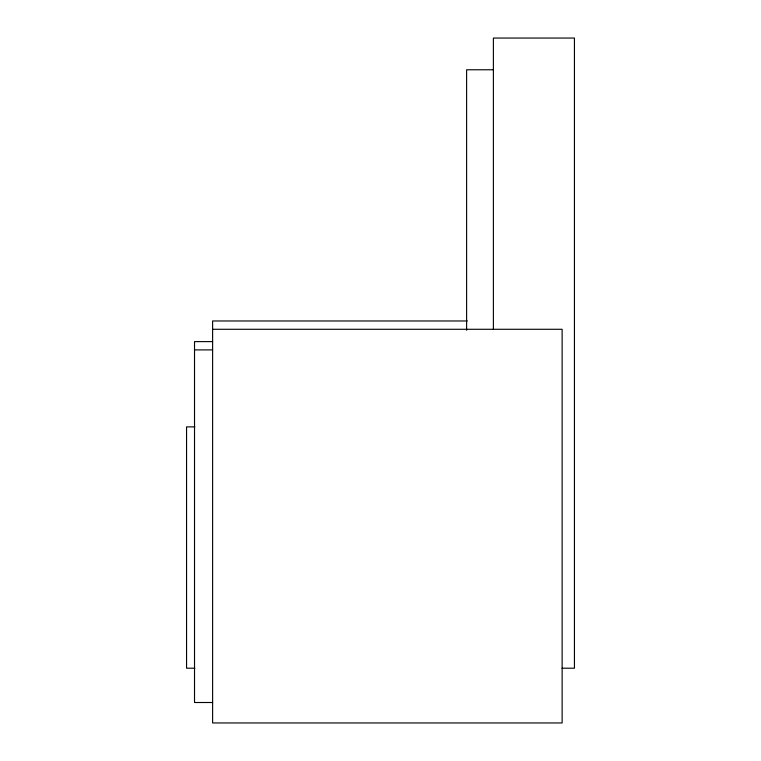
<?xml version="1.0" encoding="UTF-8"?>
<svg xmlns="http://www.w3.org/2000/svg" width="761" height="761" viewBox="0 0 761 761"><rect width="100%" height="100%" fill="white"/><g stroke="black" fill="none" stroke-linecap="round" stroke-linejoin="round"><path stroke-width="1.14" d="M493.385 69.774L466.617 69.774L466.617 330.264M467.33 320.971L212.614 320.971L212.614 722.95L562.132 722.95L562.132 329.285L212.614 329.285M212.614 341.613L194.521 341.613L194.521 702.508L212.614 702.508M194.521 349.898L212.614 349.898M194.854 426.883L186.559 426.883L186.559 668.206L194.854 668.206M562.132 668.206L574.441 668.206L574.441 38.05L493.385 38.05L493.385 329.351"/></g></svg>
